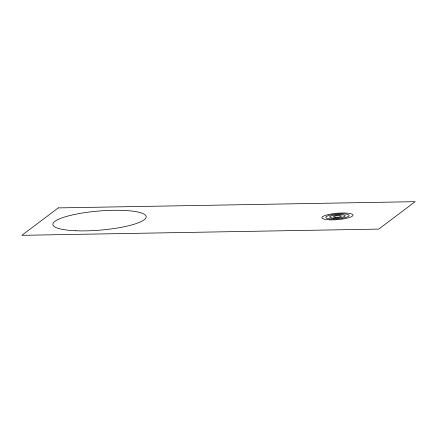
<?xml version="1.0" encoding="UTF-8"?>
<svg xmlns="http://www.w3.org/2000/svg" width="437" height="437" viewBox="0 0 437 437"><rect width="100%" height="100%" fill="white"/><g stroke="black" fill="none" stroke-linecap="round" stroke-linejoin="round"><path stroke-width="0.66" d="M58.258 207.903L21.85 235.319L378.742 229.097L415.15 201.681L58.258 207.903M329.536 219.816A15.606 3.19 -4.8 0 0 353.014 215.212A15.606 3.19 -4.8 0 0 329.842 214.25A15.606 3.19 -4.8 0 0 329.536 219.816M331.519 218.97A11.701 2.393 -4.8 0 0 349.125 215.517A11.701 2.393 -4.8 0 0 331.749 214.791A11.701 2.393 -4.8 0 0 331.519 218.97M333.502 218.123A7.8 1.595 -4.8 0 0 345.241 215.818A7.8 1.595 -4.8 0 0 333.655 215.337A7.8 1.595 -4.8 0 0 333.502 218.123M335.479 217.276A3.9 0.798 -4.8 0 0 341.352 216.124A3.9 0.798 -4.8 0 0 335.556 215.883A3.9 0.798 -4.8 0 0 335.479 217.276M75.748 230.752A46.814 9.57 -4.8 0 0 146.187 216.932A46.814 9.57 -4.8 0 0 76.672 214.043A46.814 9.57 -4.8 0 0 75.748 230.752"/></g></svg>
